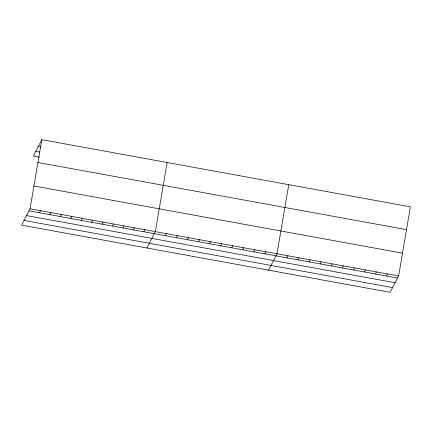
<?xml version="1.0" encoding="UTF-8"?>
<svg xmlns="http://www.w3.org/2000/svg" width="432" height="432" viewBox="0 0 432 432"><rect width="100%" height="100%" fill="white"/><g stroke="black" fill="none" stroke-linecap="round" stroke-linejoin="round"><path stroke-width="0.65" d="M30.046 208.796L41.823 139.671L410.4 206.836L398.623 275.962L390.177 292.329L21.6 225.164L30.046 208.796L398.623 275.962M167.141 162.508L155.363 231.633L146.918 248M288.77 184.675L276.993 253.8L268.547 270.162M41.823 139.671L33.377 156.038L39.247 157.108M39.431 212.749L40.489 210.703M49.874 214.65L50.933 212.603M60.318 216.556L61.376 214.51M70.762 218.457L71.82 216.41M81.205 220.363L82.264 218.311M91.649 222.264L92.707 220.217M102.092 224.165L103.151 222.118M112.536 226.071L113.589 224.024M122.98 227.972L124.033 225.925M133.423 229.878L134.476 227.826M143.861 231.779L144.92 229.732M165.364 235.694L166.423 233.647M176.423 237.713L177.476 235.661M187.477 239.728L188.536 237.681M198.536 241.742L199.595 239.695M209.596 243.756L210.649 241.709M220.649 245.77L221.708 243.724M231.709 247.784L232.767 245.738M242.768 249.799L243.821 247.752M253.822 251.813L254.88 249.766M264.881 253.832L265.939 251.78M286.994 257.861L288.052 255.814M298.053 259.875L299.111 257.828M309.107 261.889L310.165 259.843M320.166 263.903L321.224 261.857M331.225 265.918L332.278 263.871M342.279 267.932L343.337 265.885M353.338 269.951L354.397 267.899M364.397 271.966L365.45 269.919M375.451 273.98L376.51 271.933M386.51 275.994L387.569 273.947M38.329 146.448L40.937 146.923M35.813 151.313L39.728 152.026M37.935 162.486L406.512 229.646M33.934 185.987L402.511 253.152M28.993 210.848L397.57 278.008M26.552 215.573L395.129 282.733M24.041 220.439L392.618 287.604"/></g></svg>
